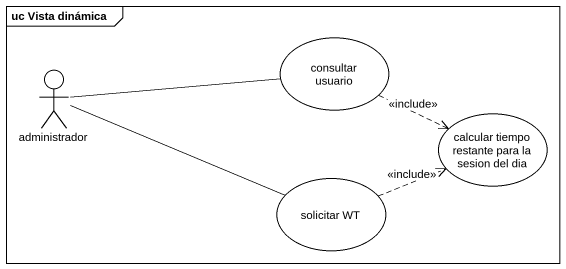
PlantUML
@startuml
mainframe uc Vista dinámica
usecase "consultar usuario" as consultar_usuario
actor administrador
usecase "calcular tiempo restante para la sesion del dia" as calcular_tiempo_restante
usecase "solicitar WT" as solicitar_WT
consultar_usuario .right.> calcular_tiempo_restante : <<include>>
administrador -right- consultar_usuario
administrador -right- solicitar_WT
solicitar_WT .right.> calcular_tiempo_restante : <<include>>
@enduml
